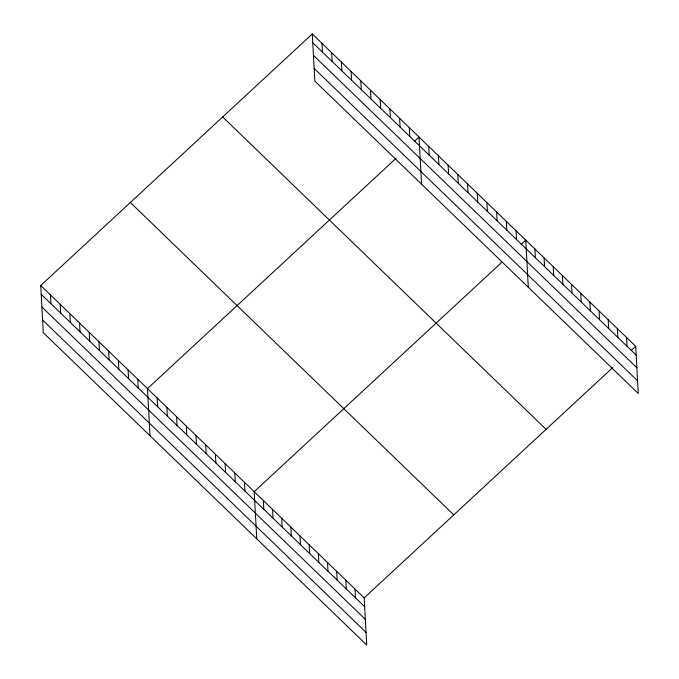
<?xml version="1.0" encoding="UTF-8"?>
<svg xmlns="http://www.w3.org/2000/svg" width="679" height="679" viewBox="0 0 679 679"><rect width="100%" height="100%" fill="white"/><g stroke="black" fill="none" stroke-linecap="round" stroke-linejoin="round"><path stroke-width="1.02" d="M40.74 285.528L364.165 597.893L366.719 645.05L43.295 332.685L40.74 285.528L312.281 33.95L635.705 346.315L638.26 393.472L314.835 81.107L312.281 33.95M396.035 158.317L147.47 388.609L150.025 435.765M414.411 141.291L419.011 137.031L421.566 184.187M501.993 262.111L254.201 491.689L256.755 538.846M521.141 244.372L525.741 240.111L528.296 287.268M364.165 597.893L612.73 367.602M631.105 350.576L635.705 346.315M312.756 42.726L636.181 355.092M313.443 55.389L636.868 367.763M314.148 68.443L637.573 380.809M222.67 116.966L546.094 429.34M130.351 202.503L453.776 514.877M41.215 294.304L364.64 606.67M41.903 306.967L365.327 619.333M42.607 320.021L366.04 632.387M626.539 337.463L627.014 346.248M617.372 328.619L617.848 337.395M608.214 319.767L608.69 328.543M599.048 310.914L599.523 319.69M589.881 302.062L590.357 310.846M580.723 293.218L581.199 301.994M571.557 284.365L572.032 293.141M562.39 275.513L562.866 284.289M553.232 266.66L553.708 275.445M544.066 257.816L544.541 266.592M534.899 248.964L535.375 257.74M516.04 230.741L516.515 239.517M506.33 221.371L506.806 230.147M496.629 212.001L497.104 220.777M486.928 202.631L487.403 211.407M477.227 193.26L477.702 202.036M467.525 183.89L468.001 192.666M457.816 174.511L458.291 183.296M448.115 165.141L448.59 173.926M438.413 155.771L438.889 164.556M428.712 146.401L429.187 155.177M409.31 127.66L409.785 136.437M399.6 118.29L400.075 127.066M389.899 108.92L390.374 117.696M380.198 99.55L380.673 108.326M370.496 90.18L370.972 98.956M360.795 80.801L361.27 89.586M351.085 71.431L351.561 80.215M341.384 62.061L341.86 70.845M331.683 52.69L332.158 61.466M355.007 589.041L355.482 597.826M321.982 43.32L322.457 52.096M345.84 580.189L346.315 588.973M336.674 571.345L337.149 580.121M327.516 562.492L327.991 571.268M318.349 553.64L318.824 562.416M309.183 544.787L309.658 553.572M300.025 535.943L300.5 544.719M290.858 527.091L291.333 535.867M281.692 518.238L282.167 527.014M272.534 509.386L273.009 518.17M263.367 500.542L263.842 509.318M244.499 482.319L244.975 491.095M234.798 472.949L235.273 481.725M225.097 463.579L225.572 472.355M215.396 454.209L215.871 462.985M205.686 444.83L206.161 453.614M195.985 435.46L196.46 444.244M186.284 426.089L186.759 434.874M176.582 416.719L177.058 425.495M166.881 407.349L167.357 416.125M157.18 397.979L157.655 406.755M137.769 379.238L138.244 388.015M128.068 369.868L128.543 378.644M118.367 360.498L118.842 369.274M108.665 351.119L109.141 359.904M98.956 341.749L99.431 350.534M89.255 332.379L89.73 341.164M79.553 323.009L80.029 331.785M69.852 313.639L70.327 322.415M60.151 304.268L60.626 313.044M50.45 294.898L50.925 303.674"/></g></svg>
